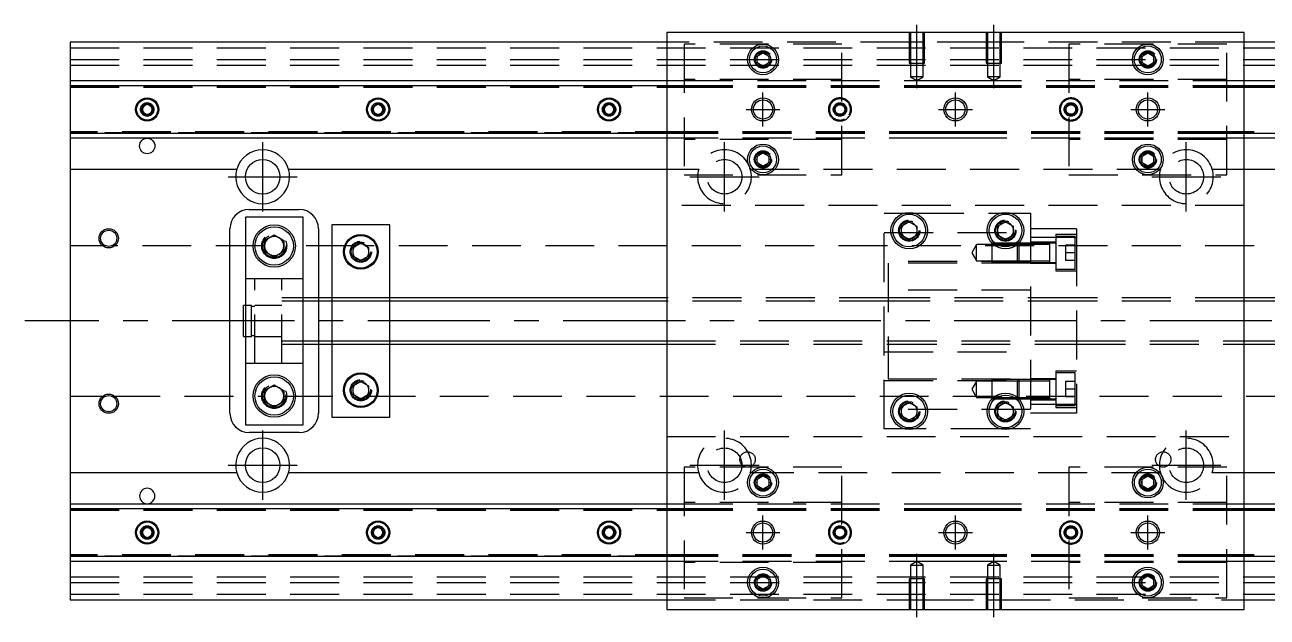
# Model space of a CAD drawing. Extents: x -12 to 629, y -257 to 77.
# Drawn here: x -11.8 to 311, y -77 to 77 of the extents above; entities that cross this region are included whole.
import ezdxf

# ---------------------------------------------------------------- set-up
doc = ezdxf.new("R2010")
doc.units = 0
doc.linetypes.add('CENTER', pattern=[50.8, 31.75, -6.35, 6.35, -6.35])
doc.linetypes.add('DASHED', pattern=[19.05, 12.7, -6.35])
doc.layers.get('0').update_dxf_attribs({"linetype": 'CONTINUOUS'})
doc.layers.add('CENTER', color=1, linetype='CENTER')

msp = doc.modelspace()

# ---------------------------------------------------------------- linework, layer by layer
at = {"color": 7, "linetype": 'CONTINUOUS'}
for p, q in [((305, 75), (155, 75)), ((155, 75), (155, -75)), ((305, -75), (305, 75)), ((0, 72.5), (0, 62.5)), ((155, 72.5), (0, 72.5)), ((460, 72.5), (305, 72.5)), ((178.5, 68.87), (180, 69.73)), ((178.5, 67.13), (178.5, 68.87)), ((180, 69.73), (181.5, 68.87)), ((181.5, 68.87), (181.5, 67.13)), ((278.5, 68.87), (280, 69.73)), ((278.5, 67.13), (278.5, 68.87)), ((280, 69.73), (281.5, 68.87)), ((281.5, 68.87), (281.5, 67.13)), ((180, 66.27), (178.5, 67.13)), ((181.5, 67.13), (180, 66.27)), ((280, 66.27), (278.5, 67.13)), ((281.5, 67.13), (280, 66.27)), ((0, 62.5), (155, 62.5)), ((0, 62.5), (0, 61.25)), ((305, 62.5), (460, 62.5)), ((0, 61.25), (155, 61.25)), ((0, 61.25), (0, 48.75)), ((305, 61.25), (460, 61.25)), ((18.75, 55.72), (20, 56.44)), ((18.75, 54.28), (18.75, 55.72)), ((20, 56.44), (21.25, 55.72)), ((21.25, 55.72), (21.25, 54.28)), ((78.75, 55.72), (80, 56.44)), ((78.75, 54.28), (78.75, 55.72)), ((80, 56.44), (81.25, 55.72)), ((81.25, 55.72), (81.25, 54.28)), ((138.75, 55.72), (140, 56.44)), ((138.75, 54.28), (138.75, 55.72)), ((140, 56.44), (141.25, 55.72)), ((141.25, 55.72), (141.25, 54.28)), ((20, 53.56), (18.75, 54.28)), ((21.25, 54.28), (20, 53.56)), ((80, 53.56), (78.75, 54.28)), ((81.25, 54.28), (80, 53.56)), ((140, 53.56), (138.75, 54.28)), ((141.25, 54.28), (140, 53.56)), ((155, 48.75), (0, 48.75)), ((0, 48.75), (0, 47.5)), ((460, 48.75), (305, 48.75)), ((155, 47.5), (0, 47.5)), ((0, 47.5), (0, 39.5)), ((460, 47.5), (305, 47.5)), ((178.5, 42.87), (180, 43.73)), ((178.5, 41.13), (178.5, 42.87)), ((180, 43.73), (181.5, 42.87)), ((181.5, 42.87), (181.5, 41.13)), ((278.5, 42.87), (280, 43.73)), ((278.5, 41.13), (278.5, 42.87)), ((280, 43.73), (281.5, 42.87)), ((281.5, 42.87), (281.5, 41.13)), ((0, 39.5), (43.29, 39.5)), ((0, 39.5), (0, -39.5)), ((56.71, 39.5), (155, 39.5)), ((180, 40.27), (178.5, 41.13)), ((181.5, 41.13), (180, 40.27)), ((280, 40.27), (278.5, 41.13)), ((281.5, 41.13), (280, 40.27)), ((305, 39.5), (403.29, 39.5)), ((45.5, 27), (45.5, -27)), ((60.5, 27), (45.5, 27)), ((46.5, 29), (59.5, 29)), ((60.5, -27), (60.5, 27)), ((41.5, -24), (41.5, 24)), ((64.5, 24), (64.5, 6)), ((68, 25), (68, 6)), ((83, 25), (68, 25)), ((83, 6), (83, 25)), ((216, 24.65), (218, 25.81)), ((216, 22.35), (216, 24.65)), ((218, 25.81), (220, 24.65)), ((220, 24.65), (220, 22.35)), ((241, 24.65), (243, 25.81)), ((241, 22.35), (241, 24.65)), ((243, 25.81), (245, 24.65)), ((245, 24.65), (245, 22.35)), ((50.5, 20.94), (53, 22.39)), ((50.5, 18.06), (50.5, 20.94)), ((53, 22.39), (55.5, 20.94)), ((55.5, 20.94), (55.5, 18.06)), ((73.5, 19.15), (75.5, 20.31)), ((75.5, 20.31), (77.5, 19.15)), ((218, 21.19), (216, 22.35)), ((220, 22.35), (218, 21.19)), ((243, 21.19), (241, 22.35)), ((245, 22.35), (243, 21.19)), ((53, 16.61), (50.5, 18.06)), ((55.5, 18.06), (53, 16.61)), ((73.5, 16.85), (73.5, 19.15)), ((75.5, 15.69), (73.5, 16.85)), ((77.5, 16.85), (75.5, 15.69)), ((77.5, 19.15), (77.5, 16.85)), ((254.5, 15.25), (254.5, 15.25)), ((45, 0), (45, 4)), ((45.5, 4), (45, 4)), ((155, 6), (60.5, 6)), ((410, 6), (305, 6)), ((45, -4), (45, 0)), ((45, -4), (45.5, -4)), ((60.5, -6), (155, -6)), ((64.5, -6), (64.5, -24)), ((68, -6), (68, -25)), ((83, -25), (83, -6)), ((305, -6), (410, -6)), ((73.5, -16.85), (75.5, -15.69)), ((75.5, -15.69), (77.5, -16.85)), ((254.5, -15.65), (254.5, -15.25)), ((50.5, -18.06), (53, -16.61)), ((50.5, -20.94), (50.5, -18.06)), ((53, -16.61), (55.5, -18.06)), ((55.5, -18.06), (55.5, -20.94)), ((73.5, -19.15), (73.5, -16.85)), ((75.5, -20.31), (73.5, -19.15)), ((77.5, -19.15), (75.5, -20.31)), ((77.5, -16.85), (77.5, -19.15)), ((53, -22.39), (50.5, -20.94)), ((55.5, -20.94), (53, -22.39)), ((216, -22.35), (218, -21.19)), ((216, -24.65), (216, -22.35)), ((218, -21.19), (220, -22.35)), ((220, -22.35), (220, -24.65)), ((241, -22.35), (243, -21.19)), ((241, -24.65), (241, -22.35)), ((243, -21.19), (245, -22.35)), ((245, -22.35), (245, -24.65)), ((254.5, -20.25), (254.5, -19.85)), ((68, -25), (83, -25)), ((218, -25.81), (216, -24.65)), ((220, -24.65), (218, -25.81)), ((243, -25.81), (241, -24.65)), ((245, -24.65), (243, -25.81)), ((45.5, -27), (60.5, -27)), ((59.5, -29), (46.5, -29)), ((0, -39.5), (0, -47.5)), ((43.29, -39.5), (0, -39.5)), ((155, -39.5), (56.71, -39.5)), ((178.5, -41.13), (180, -40.27)), ((178.5, -42.87), (178.5, -41.13)), ((180, -40.27), (181.5, -41.13)), ((181.5, -41.13), (181.5, -42.87)), ((278.5, -41.13), (280, -40.27)), ((278.5, -42.87), (278.5, -41.13)), ((280, -40.27), (281.5, -41.13)), ((281.5, -41.13), (281.5, -42.87)), ((403.29, -39.5), (305, -39.5)), ((180, -43.73), (178.5, -42.87)), ((181.5, -42.87), (180, -43.73)), ((280, -43.73), (278.5, -42.87)), ((281.5, -42.87), (280, -43.73)), ((0, -47.5), (155, -47.5)), ((0, -47.5), (0, -48.75)), ((305, -47.5), (460, -47.5)), ((0, -48.75), (155, -48.75)), ((0, -48.75), (0, -61.25)), ((305, -48.75), (460, -48.75)), ((18.75, -54.28), (20, -53.56)), ((18.75, -55.72), (18.75, -54.28)), ((20, -53.56), (21.25, -54.28)), ((21.25, -54.28), (21.25, -55.72)), ((78.75, -54.28), (80, -53.56)), ((78.75, -55.72), (78.75, -54.28)), ((80, -53.56), (81.25, -54.28)), ((81.25, -54.28), (81.25, -55.72)), ((138.75, -54.28), (140, -53.56)), ((138.75, -55.72), (138.75, -54.28)), ((140, -53.56), (141.25, -54.28)), ((141.25, -54.28), (141.25, -55.72)), ((20, -56.44), (18.75, -55.72)), ((21.25, -55.72), (20, -56.44)), ((80, -56.44), (78.75, -55.72)), ((81.25, -55.72), (80, -56.44)), ((140, -56.44), (138.75, -55.72)), ((141.25, -55.72), (140, -56.44)), ((155, -61.25), (0, -61.25)), ((0, -61.25), (0, -62.5)), ((460, -61.25), (305, -61.25)), ((155, -62.5), (0, -62.5)), ((0, -62.5), (0, -72.5)), ((460, -62.5), (305, -62.5)), ((178.5, -67.13), (180, -66.27)), ((178.5, -68.87), (178.5, -67.13)), ((180, -66.27), (181.5, -67.13)), ((181.5, -67.13), (181.5, -68.87)), ((278.5, -67.13), (280, -66.27)), ((278.5, -68.87), (278.5, -67.13)), ((280, -66.27), (281.5, -67.13)), ((281.5, -67.13), (281.5, -68.87)), ((180, -69.73), (178.5, -68.87)), ((181.5, -68.87), (180, -69.73)), ((280, -69.73), (278.5, -68.87)), ((281.5, -68.87), (280, -69.73)), ((0, -72.5), (155, -72.5)), ((305, -72.5), (460, -72.5)), ((155, -75), (305, -75))]:
    msp.add_line(p, q, dxfattribs=at)
at = {"color": 3, "linetype": 'DASHED'}
for p, q in [((218, 75), (218, 67)), ((218.35, 75), (218.35, 67)), ((221.65, 67), (221.65, 75)), ((222, 67), (222, 75)), ((238, 75), (238, 67)), ((238.35, 75), (238.35, 67)), ((241.65, 67), (241.65, 75)), ((242, 67), (242, 75)), ((218, 72.5), (155, 72.5)), ((200.5, 72), (159.5, 72)), ((159.5, 72), (159.5, 38)), ((200.5, 38), (200.5, 72)), ((222, 72.5), (218, 72.5)), ((238, 72.5), (222, 72.5)), ((242, 72.5), (238, 72.5)), ((305, 72.5), (242, 72.5)), ((300.5, 72), (259.5, 72)), ((259.5, 72), (259.5, 38)), ((300.5, 38), (300.5, 72)), ((0, 71), (460, 71)), ((0, 68), (460, 68)), ((178, 68), (178.02, 68.3)), ((281.97, 68.33), (282, 68)), ((0, 66.5), (460, 66.5)), ((218, 67), (222, 67)), ((218.35, 67), (218.35, 63.5)), ((221.65, 63.5), (221.65, 67)), ((238, 67), (242, 67)), ((238.35, 67), (238.35, 63.5)), ((241.65, 63.5), (241.65, 67)), ((155, 62.5), (159.5, 62.5)), ((200.5, 62.8), (159.5, 62.8)), ((159.5, 62.5), (225.5, 62.5)), ((221.65, 63.5), (218.35, 63.5)), ((218.35, 63.5), (220, 62.55)), ((220, 62.55), (221.65, 63.5)), ((225.5, 62.5), (234.5, 62.5)), ((234.5, 62.5), (300.5, 62.5)), ((241.65, 63.5), (238.35, 63.5)), ((238.35, 63.5), (240, 62.55)), ((240, 62.55), (241.65, 63.5)), ((300.5, 62.8), (259.5, 62.8)), ((300.5, 62.5), (305, 62.5)), ((0, 61.11), (155, 61.11)), ((0, 61.1), (159.5, 61.1)), ((0, 60.8), (159.5, 60.8)), ((155, 61.25), (159.5, 61.25)), ((155, 61.11), (159.5, 61.11)), ((159.5, 61.25), (225.5, 61.25)), ((159.5, 61.11), (225.5, 61.11)), ((159.5, 61.1), (225.5, 61.1)), ((159.5, 60.8), (225.5, 60.8)), ((225.5, 61.25), (234.5, 61.25)), ((225.5, 61.11), (234.5, 61.11)), ((225.5, 61.1), (234.5, 61.1)), ((225.5, 60.8), (234.5, 60.8)), ((234.5, 61.25), (300.5, 61.25)), ((234.5, 61.11), (300.5, 61.11)), ((234.5, 61.1), (300.5, 61.1)), ((234.5, 60.8), (300.5, 60.8)), ((300.5, 61.25), (305, 61.25)), ((300.5, 61.11), (305, 61.11)), ((300.5, 61.1), (460, 61.1)), ((300.5, 60.8), (460, 60.8)), ((305, 61.11), (460, 61.11)), ((18.5, 55), (18.52, 55.25)), ((81.48, 55.26), (81.5, 55)), ((138.5, 55), (138.52, 55.25)), ((198.75, 55.72), (200, 56.44)), ((198.75, 54.28), (198.75, 55.72)), ((200, 56.44), (201.25, 55.72)), ((201.25, 55.72), (201.25, 54.28)), ((201.48, 55.26), (201.5, 55)), ((258.5, 55), (258.52, 55.25)), ((258.75, 55.72), (260, 56.44)), ((258.75, 54.28), (258.75, 55.72)), ((260, 56.44), (261.25, 55.72)), ((261.25, 55.72), (261.25, 54.28)), ((200, 53.56), (198.75, 54.28)), ((201.25, 54.28), (200, 53.56)), ((260, 53.56), (258.75, 54.28)), ((261.25, 54.28), (260, 53.56)), ((159.5, 49.2), (0, 49.2)), ((159.5, 48.9), (0, 48.9)), ((155, 48.89), (0, 48.89)), ((159.5, 48.89), (155, 48.89)), ((159.5, 48.75), (155, 48.75)), ((225.5, 49.2), (159.5, 49.2)), ((225.5, 48.9), (159.5, 48.9)), ((225.5, 48.89), (159.5, 48.89)), ((225.5, 48.75), (159.5, 48.75)), ((234.5, 49.2), (225.5, 49.2)), ((234.5, 48.9), (225.5, 48.9)), ((234.5, 48.89), (225.5, 48.89)), ((234.5, 48.75), (225.5, 48.75)), ((300.5, 49.2), (234.5, 49.2)), ((300.5, 48.9), (234.5, 48.9)), ((300.5, 48.89), (234.5, 48.89)), ((300.5, 48.75), (234.5, 48.75)), ((460, 49.2), (300.5, 49.2)), ((460, 48.9), (300.5, 48.9)), ((305, 48.89), (300.5, 48.89)), ((305, 48.75), (300.5, 48.75)), ((460, 48.89), (305, 48.89)), ((159.5, 47.5), (155, 47.5)), ((225.5, 47.5), (159.5, 47.5)), ((200.5, 47.2), (159.5, 47.2)), ((234.5, 47.5), (225.5, 47.5)), ((300.5, 47.5), (234.5, 47.5)), ((300.5, 47.2), (259.5, 47.2)), ((305, 47.5), (300.5, 47.5)), ((181.97, 42.33), (182, 42)), ((278, 42), (278.03, 42.35)), ((155, 39.5), (163.29, 39.5)), ((176.71, 39.5), (283.29, 39.5)), ((296.71, 39.5), (305, 39.5)), ((159.5, 38), (200.5, 38)), ((259.5, 38), (300.5, 38)), ((305, 30), (155, 30)), ((211.5, -28), (211.5, 28)), ((211.5, 28), (216.48, 28)), ((216.48, 28), (219.52, 28)), ((219.52, 28), (241.48, 28)), ((241.48, 28), (244.52, 28)), ((244.52, 28), (249.5, 28)), ((249.5, 28), (249.5, -28)), ((211.5, 23), (249.5, 23)), ((215.5, 23.5), (215.52, 23.8)), ((245.48, 23.79), (245.5, 23.5)), ((261.5, 24), (249.5, 24)), ((261.5, 24), (261.5, 21.75)), ((9.36, 19.5), (0, 19.5)), ((50.5, 19.5), (10.64, 19.5)), ((50, 19.5), (50.02, 19.85)), ((74.03, 19.5), (55.5, 19.5)), ((460, 19.5), (76.97, 19.5)), ((235.5, 19.85), (234.29, 17.75)), ((235.5, 15.65), (235.5, 19.85)), ((239.5, 19.85), (235.5, 19.85)), ((239.5, 20.25), (239.5, 15.25)), ((239.53, 20.25), (239.5, 20.25)), ((246.1, 19.85), (239.5, 19.85)), ((240.26, 20.25), (239.53, 20.25)), ((245.74, 20.25), (240.26, 20.25)), ((246.47, 20.25), (245.74, 20.25)), ((246.5, 20.25), (246.1, 19.85)), ((246.1, 15.65), (246.1, 19.85)), ((249.5, 19.85), (246.1, 19.85)), ((246.5, 20.25), (246.47, 20.25)), ((246.5, 20.25), (246.5, 15.25)), ((249.5, 20.25), (246.5, 20.25)), ((249.5, 20.25), (246.5, 20.25)), ((261.5, 21.75), (249.5, 21.75)), ((256.1, 20.5), (249.5, 20.5)), ((254.5, 20.25), (249.5, 20.25)), ((254.5, 19.85), (249.5, 19.85)), ((254.5, 20.25), (254.49, 20.25)), ((254.5, 20), (254.5, 20.25)), ((256.1, 20.25), (254.5, 20.25)), ((254.5, 20.25), (254.5, 20.25)), ((254.5, 15.51), (254.5, 20)), ((256.1, 22.5), (256.1, 13)), ((261.5, 22.5), (256.1, 22.5)), ((261.1, 22), (256.1, 22)), ((258.6, 19.75), (258.6, 17.75)), ((261.1, 19.75), (258.6, 19.75)), ((261.1, 13.5), (261.1, 22)), ((261.5, 21.75), (261.5, -21.75)), ((73, 18), (73.01, 18.25)), ((234.29, 17.75), (235.5, 15.65)), ((261.1, 17.75), (258.6, 17.75)), ((258.6, 17.75), (258.6, 15.75)), ((249.5, 15.5), (211.5, 15.5)), ((212.5, 15), (212.5, -15)), ((249.5, 15), (212.5, 15)), ((235.5, 15.65), (239.5, 15.65)), ((239.5, 15.65), (246.1, 15.65)), ((239.5, 15.25), (246.5, 15.25)), ((246.1, 15.65), (249.5, 15.65)), ((246.1, 15.65), (246.5, 15.25)), ((246.5, 15.25), (249.5, 15.25)), ((246.5, 15.25), (249.5, 15.25)), ((249.5, 15.65), (254.5, 15.65)), ((249.5, 15.25), (254.5, 15.25)), ((249.5, 15), (256.1, 15)), ((254.49, 15.25), (254.5, 15.25)), ((254.5, 15.25), (254.5, 15.51)), ((254.5, 15.25), (256.1, 15.25)), ((254.5, 15.25), (254.5, 15.25)), ((256.1, 13.5), (261.1, 13.5)), ((256.1, 13), (261.5, 13)), ((261.1, 15.75), (258.6, 15.75)), ((48, 11), (45.5, 11)), ((48, -11), (48, 11)), ((55, 11), (48, 11)), ((55, -11), (55, 11)), ((60.5, 11), (55, 11)), ((249.5, 8), (211.5, 8)), ((47.1, 4), (45.5, 4)), ((47.1, 0), (47.1, 4)), ((48, 3.8), (47.1, 3.8)), ((55, 4), (48, 4)), ((60.5, 6), (55, 6)), ((60.5, 5.12), (55, 5.12)), ((64.5, 6), (64.5, 5.12)), ((64.5, 5.12), (64.5, -5.12)), ((68, 6), (68, 5.12)), ((68, 5.12), (68, -5.12)), ((83, 5.12), (83, 6)), ((83, -5.12), (83, 5.12)), ((212.5, 6), (155, 6)), ((212.5, 5.12), (155, 5.12)), ((261.5, 6), (212.5, 6)), ((261.5, 5.12), (212.5, 5.12)), ((305, 6), (261.5, 6)), ((305, 5.12), (261.5, 5.12)), ((47.1, -4), (47.1, 0)), ((45.5, -4), (47.1, -4)), ((47.1, -3.8), (48, -3.8)), ((48, -4), (55, -4)), ((55, -5.12), (60.5, -5.12)), ((55, -6), (60.5, -6)), ((64.5, -5.12), (64.5, -6)), ((68, -5.12), (68, -6)), ((83, -6), (83, -5.12)), ((155, -5.12), (212.5, -5.12)), ((155, -6), (212.5, -6)), ((212.5, -5.12), (261.5, -5.12)), ((212.5, -6), (261.5, -6)), ((261.5, -5.12), (305, -5.12)), ((261.5, -6), (305, -6)), ((211.5, -8), (249.5, -8)), ((45.5, -11), (48, -11)), ((48, -11), (55, -11)), ((55, -11), (60.5, -11)), ((211.5, -15.5), (249.5, -15.5)), ((212.5, -15), (249.5, -15)), ((235.5, -15.65), (234.29, -17.75)), ((235.5, -19.85), (235.5, -15.65)), ((239.5, -15.65), (235.5, -15.65)), ((239.5, -15.25), (239.5, -20.25)), ((246.5, -15.25), (239.5, -15.25)), ((246.1, -15.65), (239.5, -15.65)), ((246.5, -15.25), (246.1, -15.65)), ((246.1, -19.85), (246.1, -15.65)), ((249.5, -15.65), (246.1, -15.65)), ((246.5, -15.25), (246.5, -20.25)), ((249.5, -15.25), (246.5, -15.25)), ((249.5, -15.25), (246.5, -15.25)), ((256.1, -15), (249.5, -15)), ((254.5, -15.25), (249.5, -15.25)), ((254.5, -15.65), (249.5, -15.65)), ((254.5, -15.25), (254.49, -15.25)), ((254.5, -15.51), (254.5, -15.25)), ((254.5, -15.25), (254.5, -15.25)), ((256.1, -15.25), (254.5, -15.25)), ((254.5, -20), (254.5, -15.51)), ((256.1, -13), (256.1, -22.5)), ((261.5, -13), (256.1, -13)), ((261.1, -13.5), (256.1, -13.5)), ((258.6, -15.75), (258.6, -17.75)), ((261.1, -15.75), (258.6, -15.75)), ((261.1, -22), (261.1, -13.5)), ((55.98, -19.14), (56, -19.5)), ((77.98, -17.71), (78, -18)), ((234.29, -17.75), (235.5, -19.85)), ((258.6, -17.75), (258.6, -19.75)), ((261.1, -17.75), (258.6, -17.75)), ((0, -19.5), (9.36, -19.5)), ((10.64, -19.5), (50.5, -19.5)), ((55.5, -19.5), (74.03, -19.5)), ((76.97, -19.5), (460, -19.5)), ((235.5, -19.85), (239.5, -19.85)), ((239.5, -19.85), (246.1, -19.85)), ((239.5, -20.25), (239.53, -20.25)), ((239.53, -20.25), (240.26, -20.25)), ((240.26, -20.25), (245.74, -20.25)), ((245.74, -20.25), (246.47, -20.25)), ((246.1, -19.85), (249.5, -19.85)), ((246.1, -19.85), (246.5, -20.25)), ((246.47, -20.25), (246.5, -20.25)), ((246.5, -20.25), (249.5, -20.25)), ((246.5, -20.25), (249.5, -20.25)), ((249.5, -19.85), (254.5, -19.85)), ((249.5, -20.25), (254.5, -20.25)), ((249.5, -20.5), (256.1, -20.5)), ((261.5, -21.75), (249.5, -21.75)), ((254.49, -20.25), (254.5, -20.25)), ((254.5, -20.25), (254.5, -20)), ((254.5, -20.25), (254.5, -20.25)), ((254.5, -20.25), (256.1, -20.25)), ((256.1, -22), (261.1, -22)), ((256.1, -22.5), (261.5, -22.5)), ((261.1, -19.75), (258.6, -19.75)), ((261.5, -21.75), (261.5, -24)), ((249.5, -23), (211.5, -23)), ((215.5, -23.5), (215.52, -23.2)), ((245.48, -23.21), (245.5, -23.5)), ((261.5, -24), (249.5, -24)), ((216.48, -28), (211.5, -28)), ((219.52, -28), (216.48, -28)), ((241.48, -28), (219.52, -28)), ((244.52, -28), (241.48, -28)), ((249.5, -28), (244.52, -28)), ((155, -30), (305, -30)), ((159.5, -38), (159.5, -72)), ((200.5, -38), (159.5, -38)), ((200.5, -72), (200.5, -38)), ((300.5, -38), (259.5, -38)), ((259.5, -38), (259.5, -72)), ((300.5, -72), (300.5, -38)), ((163.29, -39.5), (155, -39.5)), ((283.29, -39.5), (176.71, -39.5)), ((181.97, -41.67), (182, -42)), ((281.97, -41.67), (282, -42)), ((305, -39.5), (296.71, -39.5)), ((155, -47.5), (159.5, -47.5)), ((200.5, -47.2), (159.5, -47.2)), ((159.5, -47.5), (225.5, -47.5)), ((225.5, -47.5), (234.5, -47.5)), ((234.5, -47.5), (300.5, -47.5)), ((300.5, -47.2), (259.5, -47.2)), ((300.5, -47.5), (305, -47.5)), ((0, -48.89), (155, -48.89)), ((0, -48.9), (159.5, -48.9)), ((0, -49.2), (159.5, -49.2)), ((155, -48.75), (159.5, -48.75)), ((155, -48.89), (159.5, -48.89)), ((159.5, -48.75), (225.5, -48.75)), ((159.5, -48.89), (225.5, -48.89)), ((159.5, -48.9), (225.5, -48.9)), ((159.5, -49.2), (225.5, -49.2)), ((225.5, -48.75), (234.5, -48.75)), ((225.5, -48.89), (234.5, -48.89)), ((225.5, -48.9), (234.5, -48.9)), ((225.5, -49.2), (234.5, -49.2)), ((234.5, -48.75), (300.5, -48.75)), ((234.5, -48.89), (300.5, -48.89)), ((234.5, -48.9), (300.5, -48.9)), ((234.5, -49.2), (300.5, -49.2)), ((300.5, -48.75), (305, -48.75)), ((300.5, -48.89), (305, -48.89)), ((300.5, -48.9), (460, -48.9)), ((300.5, -49.2), (460, -49.2)), ((305, -48.89), (460, -48.89)), ((21.48, -54.74), (21.5, -55)), ((81.48, -54.74), (81.5, -55)), ((138.5, -55), (138.52, -54.75)), ((198.5, -55), (198.52, -54.75)), ((198.75, -54.28), (200, -53.56)), ((198.75, -55.72), (198.75, -54.28)), ((200, -53.56), (201.25, -54.28)), ((201.25, -54.28), (201.25, -55.72)), ((258.5, -55), (258.52, -54.75)), ((258.75, -54.28), (260, -53.56)), ((258.75, -55.72), (258.75, -54.28)), ((260, -53.56), (261.25, -54.28)), ((261.25, -54.28), (261.25, -55.72)), ((200, -56.44), (198.75, -55.72)), ((201.25, -55.72), (200, -56.44)), ((260, -56.44), (258.75, -55.72)), ((261.25, -55.72), (260, -56.44)), ((159.5, -60.8), (0, -60.8)), ((159.5, -61.1), (0, -61.1)), ((155, -61.11), (0, -61.11)), ((159.5, -61.11), (155, -61.11)), ((159.5, -61.25), (155, -61.25)), ((225.5, -60.8), (159.5, -60.8)), ((225.5, -61.1), (159.5, -61.1)), ((225.5, -61.11), (159.5, -61.11)), ((225.5, -61.25), (159.5, -61.25)), ((234.5, -60.8), (225.5, -60.8)), ((234.5, -61.1), (225.5, -61.1)), ((234.5, -61.11), (225.5, -61.11)), ((234.5, -61.25), (225.5, -61.25)), ((300.5, -60.8), (234.5, -60.8)), ((300.5, -61.1), (234.5, -61.1)), ((300.5, -61.11), (234.5, -61.11)), ((300.5, -61.25), (234.5, -61.25)), ((460, -60.8), (300.5, -60.8)), ((460, -61.1), (300.5, -61.1)), ((305, -61.11), (300.5, -61.11)), ((305, -61.25), (300.5, -61.25)), ((460, -61.11), (305, -61.11)), ((159.5, -62.5), (155, -62.5)), ((225.5, -62.5), (159.5, -62.5)), ((200.5, -62.8), (159.5, -62.8)), ((220, -62.55), (218.35, -63.5)), ((218.35, -63.5), (220, -63.5)), ((218.35, -63.5), (218.35, -67)), ((221.65, -63.5), (220, -62.55)), ((220, -63.5), (221.65, -63.5)), ((221.65, -67), (221.65, -63.5)), ((234.5, -62.5), (225.5, -62.5)), ((300.5, -62.5), (234.5, -62.5)), ((240, -62.55), (238.35, -63.5)), ((238.35, -63.5), (240, -63.5)), ((238.35, -63.5), (238.35, -67)), ((241.65, -63.5), (240, -62.55)), ((240, -63.5), (241.65, -63.5)), ((241.65, -67), (241.65, -63.5)), ((300.5, -62.8), (259.5, -62.8)), ((305, -62.5), (300.5, -62.5)), ((0, -66.5), (460, -66.5)), ((181.97, -67.67), (182, -68)), ((222, -67), (218, -67)), ((218, -67), (218, -75)), ((218.35, -67), (218.35, -75)), ((221.65, -75), (221.65, -67)), ((222, -75), (222, -67)), ((242, -67), (238, -67)), ((238, -67), (238, -75)), ((238.35, -67), (238.35, -75)), ((241.65, -75), (241.65, -67)), ((242, -75), (242, -67)), ((278, -68), (278.02, -67.7)), ((0, -68), (460, -68)), ((0, -71), (460, -71)), ((155, -72.5), (218, -72.5)), ((159.5, -72), (200.5, -72)), ((218, -72.5), (222, -72.5)), ((222, -72.5), (238, -72.5)), ((238, -72.5), (242, -72.5)), ((242, -72.5), (305, -72.5)), ((259.5, -72), (300.5, -72))]:
    msp.add_line(p, q, dxfattribs=at)
at = {"color": 3, "linetype": 'CONTINUOUS'}
for p, q in [((155, 5.12), (60.5, 5.12)), ((410, 5.12), (305, 5.12)), ((60.5, -5.12), (155, -5.12)), ((305, -5.12), (410, -5.12))]:
    msp.add_line(p, q, dxfattribs=at)
at = {"color": 7, "linetype": 'CONTINUOUS'}
for centre, radius in [((180, 68), 4), ((180, 68), 3.5), ((280, 68), 4), ((280, 68), 3.5), ((20, 55), 3), ((20, 55), 2.75), ((80, 55), 3), ((80, 55), 2.75), ((140, 55), 3), ((140, 55), 2.75), ((180, 55), 2.5), ((230, 55), 3), ((230, 55), 2.5), ((280, 55), 2.5), ((20, 45.5), 2), ((180, 42), 4), ((180, 42), 3.5), ((280, 42), 4), ((280, 42), 3.5), ((50, 37.5), 4.5), ((218, 23.5), 4.75), ((218, 23.5), 4.25), ((243, 23.5), 4.75), ((243, 23.5), 4.25), ((10, 21.5), 2.1), ((53, 19.5), 5.5), ((53, 19.5), 5), ((75.5, 18), 4.5), ((75.5, 18), 4.25), ((53, -19.5), 5.5), ((53, -19.5), 5), ((75.5, -18), 4.5), ((75.5, -18), 4.25), ((218, -23.5), 4.75), ((218, -23.5), 4.25), ((243, -23.5), 4.75), ((243, -23.5), 4.25), ((10, -21.5), 2.1), ((50, -37.5), 4.5), ((180, -42), 4), ((180, -42), 3.5), ((280, -42), 4), ((280, -42), 3.5), ((20, -55), 3), ((20, -55), 2.75), ((80, -55), 3), ((80, -55), 2.75), ((140, -55), 3), ((140, -55), 2.75), ((180, -55), 2.5), ((230, -55), 3), ((230, -55), 2.5), ((280, -55), 2.5), ((180, -68), 4), ((180, -68), 3.5), ((280, -68), 4), ((280, -68), 3.5)]:
    msp.add_circle(centre, radius, dxfattribs=at)
at = {"color": 3, "linetype": 'DASHED'}
for centre, radius in [((180, 68), 2.25), ((180, 68), 2), ((280, 68), 2.25), ((280, 68), 2), ((20, 55), 1.75), ((20, 55), 1.5), ((80, 55), 1.75), ((80, 55), 1.5), ((140, 55), 1.75), ((140, 55), 1.5), ((200, 55), 1.75), ((200, 55), 1.5), ((200, 55), 1.25), ((260, 55), 1.75), ((260, 55), 1.5), ((260, 55), 1.25), ((170, 37.5), 4.5), ((180, 42), 2.25), ((180, 42), 2), ((280, 42), 2.25), ((280, 42), 2), ((290, 37.5), 4.5), ((218, 23.5), 2.75), ((218, 23.5), 2.5), ((243, 23.5), 2.75), ((243, 23.5), 2.5), ((53, 19.5), 3.25), ((53, 19.5), 3), ((75.5, 18), 2.75), ((75.5, 18), 2.5), ((75.5, -18), 2.75), ((75.5, -18), 2.5), ((53, -19.5), 3.25), ((53, -19.5), 3), ((218, -23.5), 2.75), ((218, -23.5), 2.5), ((243, -23.5), 2.75), ((243, -23.5), 2.5), ((170, -37.5), 4.5), ((176, -36), 2), ((284, -36), 2), ((290, -37.5), 4.5), ((180, -42), 2.25), ((180, -42), 2), ((280, -42), 2.25), ((280, -42), 2), ((20, -55), 1.75), ((20, -55), 1.5), ((80, -55), 1.75), ((80, -55), 1.5), ((140, -55), 1.75), ((140, -55), 1.5), ((200, -55), 1.75), ((200, -55), 1.5), ((200, -55), 1.25), ((260, -55), 1.75), ((260, -55), 1.5), ((260, -55), 1.25), ((180, -68), 2.25), ((180, -68), 2), ((280, -68), 2.25), ((280, -68), 2)]:
    msp.add_circle(centre, radius, dxfattribs=at)
at = {"color": 3, "linetype": 'CONTINUOUS'}
for centre, radius in [((180, 55), 3), ((280, 55), 3), ((10, 21.5), 2.5), ((10, -21.5), 2.5), ((180, -55), 3), ((280, -55), 3)]:
    msp.add_circle(centre, radius, dxfattribs=at)
at = {"color": 7, "linetype": 'CONTINUOUS'}
for centre, radius, start, end in [((180, 68), 1.65, 155.38, 180), ((180, 68), 1.65, 180, 204.62), ((180, 68), 1.65, 144.62, 155.38), ((180, 68), 1.65, 95.38, 144.62), ((180, 68), 1.65, 84.62, 95.38), ((180, 68), 1.65, 35.38, 84.62), ((180, 68), 1.65, 24.62, 35.38), ((180, 68), 1.65, 335.38, 24.62), ((280, 68), 1.65, 155.38, 180), ((280, 68), 1.65, 180, 204.62), ((280, 68), 1.65, 144.62, 155.38), ((280, 68), 1.65, 95.38, 144.62), ((280, 68), 1.65, 84.62, 95.38), ((280, 68), 1.65, 35.38, 84.62), ((280, 68), 1.65, 24.62, 35.38), ((280, 68), 1.65, 335.38, 24.62), ((180, 68), 1.65, 204.62, 215.38), ((180, 68), 1.65, 215.38, 264.62), ((180, 68), 1.65, 264.62, 275.38), ((180, 68), 1.65, 275.38, 324.62), ((180, 68), 1.65, 324.62, 335.38), ((280, 68), 1.65, 204.62, 215.38), ((280, 68), 1.65, 215.38, 264.62), ((280, 68), 1.65, 264.62, 275.38), ((280, 68), 1.65, 275.38, 324.62), ((280, 68), 1.65, 324.62, 335.38), ((20, 55), 1.25, 120, 180), ((20, 55), 1.25, 180, 240), ((20, 55), 1.25, 60, 120), ((20, 55), 1.25, 0, 60), ((20, 55), 1.25, 300, 0), ((80, 55), 1.25, 120, 180), ((80, 55), 1.25, 180, 240), ((80, 55), 1.25, 60, 120), ((80, 55), 1.25, 0, 60), ((80, 55), 1.25, 300, 0), ((140, 55), 1.25, 120, 180), ((140, 55), 1.25, 180, 240), ((140, 55), 1.25, 60, 120), ((140, 55), 1.25, 0, 60), ((140, 55), 1.25, 300, 0), ((20, 55), 1.25, 240, 300), ((80, 55), 1.25, 240, 300), ((140, 55), 1.25, 240, 300), ((50, 37.5), 7, 16.6016, 163.3984), ((180, 42), 1.65, 155.38, 180), ((180, 42), 1.65, 180, 204.62), ((180, 42), 1.65, 144.62, 155.38), ((180, 42), 1.65, 95.38, 144.62), ((180, 42), 1.65, 84.62, 95.38), ((180, 42), 1.65, 35.38, 84.62), ((180, 42), 1.65, 24.62, 35.38), ((180, 42), 1.65, 335.38, 24.62), ((280, 42), 1.65, 155.38, 180), ((280, 42), 1.65, 180, 204.62), ((280, 42), 1.65, 144.62, 155.38), ((280, 42), 1.65, 95.38, 144.62), ((280, 42), 1.65, 84.62, 95.38), ((280, 42), 1.65, 35.38, 84.62), ((280, 42), 1.65, 24.62, 35.38), ((280, 42), 1.65, 335.38, 24.62), ((50, 37.5), 7, 163.3984, 16.6016), ((180, 42), 1.65, 204.62, 215.38), ((180, 42), 1.65, 215.38, 264.62), ((180, 42), 1.65, 264.62, 275.38), ((180, 42), 1.65, 275.38, 324.62), ((180, 42), 1.65, 324.62, 335.38), ((280, 42), 1.65, 204.62, 215.38), ((280, 42), 1.65, 215.38, 264.62), ((280, 42), 1.65, 264.62, 275.38), ((280, 42), 1.65, 275.38, 324.62), ((280, 42), 1.65, 324.62, 335.38), ((46.5, 24), 5, 90, 180), ((59.5, 24), 5, 0, 90), ((218, 23.5), 2.1, 162.2472, 180), ((218, 23.5), 2.1, 180, 197.7528), ((218, 23.5), 2.1, 137.7528, 162.2472), ((218, 23.5), 2.1, 197.7528, 222.2472), ((218, 23.5), 2.1, 102.2472, 137.7528), ((218, 23.5), 2.1, 77.7528, 102.2472), ((218, 23.5), 2.1, 42.2472, 77.7528), ((218, 23.5), 2.1, 17.7528, 42.2472), ((218, 23.5), 2.1, 317.7528, 342.2472), ((218, 23.5), 2.1, 342.2472, 17.7528), ((243, 23.5), 2.1, 162.2472, 180), ((243, 23.5), 2.1, 180, 197.7528), ((243, 23.5), 2.1, 137.7528, 162.2472), ((243, 23.5), 2.1, 197.7528, 222.2472), ((243, 23.5), 2.1, 102.2472, 137.7528), ((243, 23.5), 2.1, 77.7528, 102.2472), ((243, 23.5), 2.1, 42.2472, 77.7528), ((243, 23.5), 2.1, 17.7528, 42.2472), ((243, 23.5), 2.1, 317.7528, 342.2472), ((243, 23.5), 2.1, 342.2472, 17.7528), ((53, 19.5), 2.5, 120, 180), ((53, 19.5), 2.5, 180, 240), ((53, 19.5), 2.5, 60, 120), ((53, 19.5), 2.5, 0, 60), ((53, 19.5), 2.5, 300, 0), ((75.5, 18), 2.1, 137.7528, 162.2472), ((75.5, 18), 2.1, 102.2472, 137.7528), ((75.5, 18), 2.1, 77.7528, 102.2472), ((75.5, 18), 2.1, 42.2472, 77.7528), ((75.5, 18), 2.1, 17.7528, 42.2472), ((218, 23.5), 2.1, 222.2472, 257.7528), ((218, 23.5), 2.1, 257.7528, 282.2472), ((218, 23.5), 2.1, 282.2472, 317.7528), ((243, 23.5), 2.1, 222.2472, 257.7528), ((243, 23.5), 2.1, 257.7528, 282.2472), ((243, 23.5), 2.1, 282.2472, 317.7528), ((53, 19.5), 2.5, 240, 300), ((75.5, 18), 2.1, 162.2472, 180), ((75.5, 18), 2.1, 180, 197.7528), ((75.5, 18), 2.1, 197.7528, 222.2472), ((75.5, 18), 2.1, 222.2472, 257.7528), ((75.5, 18), 2.1, 282.2472, 317.7528), ((75.5, 18), 2.1, 317.7528, 342.2472), ((75.5, 18), 2.1, 342.2472, 17.7528), ((75.5, 18), 2.1, 257.7528, 282.2472), ((75.5, -18), 2.1, 102.2472, 137.7528), ((75.5, -18), 2.1, 77.7528, 102.2472), ((75.5, -18), 2.1, 42.2472, 77.7528), ((53, -19.5), 2.5, 120, 180), ((53, -19.5), 2.5, 60, 120), ((53, -19.5), 2.5, 0, 60), ((75.5, -18), 2.1, 162.2472, 180), ((75.5, -18), 2.1, 180, 197.7528), ((75.5, -18), 2.1, 137.7528, 162.2472), ((75.5, -18), 2.1, 197.7528, 222.2472), ((75.5, -18), 2.1, 17.7528, 42.2472), ((75.5, -18), 2.1, 317.7528, 342.2472), ((75.5, -18), 2.1, 342.2472, 17.7528), ((53, -19.5), 2.5, 180, 240), ((53, -19.5), 2.5, 240, 300), ((53, -19.5), 2.5, 300, 0), ((75.5, -18), 2.1, 222.2472, 257.7528), ((75.5, -18), 2.1, 257.7528, 282.2472), ((75.5, -18), 2.1, 282.2472, 317.7528), ((218, -23.5), 2.1, 137.7528, 162.2472), ((218, -23.5), 2.1, 102.2472, 137.7528), ((218, -23.5), 2.1, 77.7528, 102.2472), ((218, -23.5), 2.1, 42.2472, 77.7528), ((218, -23.5), 2.1, 17.7528, 42.2472), ((243, -23.5), 2.1, 137.7528, 162.2472), ((243, -23.5), 2.1, 102.2472, 137.7528), ((243, -23.5), 2.1, 77.7528, 102.2472), ((243, -23.5), 2.1, 42.2472, 77.7528), ((243, -23.5), 2.1, 17.7528, 42.2472), ((46.5, -24), 5, 180, 270), ((59.5, -24), 5, 270, 0), ((218, -23.5), 2.1, 162.2472, 180), ((218, -23.5), 2.1, 180, 197.7528), ((218, -23.5), 2.1, 197.7528, 222.2472), ((218, -23.5), 2.1, 222.2472, 257.7528), ((218, -23.5), 2.1, 257.7528, 282.2472), ((218, -23.5), 2.1, 282.2472, 317.7528), ((218, -23.5), 2.1, 317.7528, 342.2472), ((218, -23.5), 2.1, 342.2472, 17.7528), ((243, -23.5), 2.1, 162.2472, 180), ((243, -23.5), 2.1, 180, 197.7528), ((243, -23.5), 2.1, 197.7528, 222.2472), ((243, -23.5), 2.1, 222.2472, 257.7528), ((243, -23.5), 2.1, 257.7528, 282.2472), ((243, -23.5), 2.1, 282.2472, 317.7528), ((243, -23.5), 2.1, 317.7528, 342.2472), ((243, -23.5), 2.1, 342.2472, 17.7528), ((50, -37.5), 7, 343.3984, 196.6016), ((50, -37.5), 7, 196.6016, 343.3984), ((180, -42), 1.65, 155.38, 180), ((180, -42), 1.65, 144.62, 155.38), ((180, -42), 1.65, 95.38, 144.62), ((180, -42), 1.65, 84.62, 95.38), ((180, -42), 1.65, 35.38, 84.62), ((180, -42), 1.65, 24.62, 35.38), ((180, -42), 1.65, 335.38, 24.62), ((280, -42), 1.65, 155.38, 180), ((280, -42), 1.65, 144.62, 155.38), ((280, -42), 1.65, 95.38, 144.62), ((280, -42), 1.65, 84.62, 95.38), ((280, -42), 1.65, 35.38, 84.62), ((280, -42), 1.65, 24.62, 35.38), ((280, -42), 1.65, 335.38, 24.62), ((20, -45.5), 2, 90, 270), ((20, -45.5), 2, 270, 90), ((180, -42), 1.65, 180, 204.62), ((180, -42), 1.65, 204.62, 215.38), ((180, -42), 1.65, 215.38, 264.62), ((180, -42), 1.65, 264.62, 275.38), ((180, -42), 1.65, 275.38, 324.62), ((180, -42), 1.65, 324.62, 335.38), ((280, -42), 1.65, 180, 204.62), ((280, -42), 1.65, 204.62, 215.38), ((280, -42), 1.65, 215.38, 264.62), ((280, -42), 1.65, 264.62, 275.38), ((280, -42), 1.65, 275.38, 324.62), ((280, -42), 1.65, 324.62, 335.38), ((20, -55), 1.25, 120, 180), ((20, -55), 1.25, 60, 120), ((20, -55), 1.25, 0, 60), ((80, -55), 1.25, 120, 180), ((80, -55), 1.25, 60, 120), ((80, -55), 1.25, 0, 60), ((140, -55), 1.25, 120, 180), ((140, -55), 1.25, 60, 120), ((140, -55), 1.25, 0, 60), ((20, -55), 1.25, 180, 240), ((20, -55), 1.25, 240, 300), ((20, -55), 1.25, 300, 0), ((80, -55), 1.25, 180, 240), ((80, -55), 1.25, 240, 300), ((80, -55), 1.25, 300, 0), ((140, -55), 1.25, 180, 240), ((140, -55), 1.25, 240, 300), ((140, -55), 1.25, 300, 0), ((180, -68), 1.65, 155.38, 180), ((180, -68), 1.65, 144.62, 155.38), ((180, -68), 1.65, 95.38, 144.62), ((180, -68), 1.65, 84.62, 95.38), ((180, -68), 1.65, 35.38, 84.62), ((180, -68), 1.65, 24.62, 35.38), ((180, -68), 1.65, 335.38, 24.62), ((280, -68), 1.65, 155.38, 180), ((280, -68), 1.65, 144.62, 155.38), ((280, -68), 1.65, 95.38, 144.62), ((280, -68), 1.65, 84.62, 95.38), ((280, -68), 1.65, 35.38, 84.62), ((280, -68), 1.65, 24.62, 35.38), ((280, -68), 1.65, 335.38, 24.62), ((180, -68), 1.65, 180, 204.62), ((180, -68), 1.65, 204.62, 215.38), ((180, -68), 1.65, 215.38, 264.62), ((180, -68), 1.65, 264.62, 275.38), ((180, -68), 1.65, 275.38, 324.62), ((180, -68), 1.65, 324.62, 335.38), ((280, -68), 1.65, 180, 204.62), ((280, -68), 1.65, 204.62, 215.38), ((280, -68), 1.65, 215.38, 264.62), ((280, -68), 1.65, 264.62, 275.38), ((280, -68), 1.65, 275.38, 324.62), ((280, -68), 1.65, 324.62, 335.38)]:
    msp.add_arc(centre, radius, start, end, dxfattribs=at)
at = {"color": 3, "linetype": 'DASHED'}
for centre, radius, start, end in [((200, 55), 3, 90, 326.4427), ((200, 55), 2.75, 31.0388, 328.9612), ((200, 55), 3, 33.5573, 90), ((200, 55), 2.75, 16.8991, 31.0388), ((200, 55), 3, 22.3316, 33.5573), ((200, 55), 2.75, 0, 16.8991), ((200, 55), 2.75, 343.1009, 0), ((200, 55), 3, 337.6684, 22.3316), ((260, 55), 3, 157.6684, 202.3316), ((260, 55), 3, 146.4427, 157.6684), ((260, 55), 2.75, 163.1009, 196.8991), ((260, 55), 2.75, 148.9612, 163.1009), ((260, 55), 3, 213.5573, 90), ((260, 55), 3, 90, 146.4427), ((260, 55), 2.75, 0, 148.9612), ((260, 55), 2.75, 211.0388, 0), ((200, 55), 2.75, 328.9612, 343.1009), ((200, 55), 3, 326.4427, 337.6684), ((260, 55), 3, 202.3316, 213.5573), ((260, 55), 2.75, 196.8991, 211.0388), ((170, 37.5), 7, 16.6016, 163.3984), ((290, 37.5), 7, 16.6016, 163.3984), ((170, 37.5), 7, 163.3984, 16.6016), ((290, 37.5), 7, 163.3984, 16.6016), ((170, -37.5), 7, 343.3984, 196.6016), ((290, -37.5), 7, 343.3984, 196.6016), ((170, -37.5), 7, 196.6016, 343.3984), ((290, -37.5), 7, 196.6016, 343.3984), ((200, -55), 3, 90, 326.4427), ((200, -55), 2.75, 31.0388, 328.9612), ((200, -55), 3, 33.5573, 90), ((200, -55), 2.75, 16.8991, 31.0388), ((200, -55), 3, 22.3316, 33.5573), ((200, -55), 2.75, 0, 16.8991), ((200, -55), 3, 337.6684, 22.3316), ((260, -55), 3, 157.6684, 202.3316), ((260, -55), 3, 146.4427, 157.6684), ((260, -55), 2.75, 163.1009, 196.8991), ((260, -55), 2.75, 148.9612, 163.1009), ((260, -55), 3, 213.5573, 90), ((260, -55), 3, 90, 146.4427), ((260, -55), 2.75, 0, 148.9612), ((200, -55), 2.75, 328.9612, 343.1009), ((200, -55), 3, 326.4427, 337.6684), ((200, -55), 2.75, 343.1009, 0), ((260, -55), 3, 202.3316, 213.5573), ((260, -55), 2.75, 196.8991, 211.0388), ((260, -55), 2.75, 211.0388, 0)]:
    msp.add_arc(centre, radius, start, end, dxfattribs=at)
at = {"layer": 'CENTER', "color": 1, "linetype": 'CENTER'}
for p, q in [((220, 60.55), (220, 77)), ((240, 60.55), (240, 77)), ((180, 50.6), (180, 59.4)), ((230, 50.6), (230, 59.4)), ((280, 50.6), (280, 59.4)), ((175.6, 55), (184.4, 55)), ((225.6, 55), (234.4, 55)), ((275.6, 55), (284.4, 55)), ((50, 28.5), (50, 46.5)), ((170, 28.5), (170, 46.5)), ((290, 28.5), (290, 46.5)), ((41, 37.5), (59, 37.5)), ((161, 37.5), (179, 37.5)), ((281, 37.5), (299, 37.5)), ((515.44, 0), (-11.8, 0)), ((50, -46.5), (50, -28.5)), ((170, -46.5), (170, -28.5)), ((290, -46.5), (290, -28.5)), ((41, -37.5), (59, -37.5)), ((161, -37.5), (179, -37.5)), ((281, -37.5), (299, -37.5)), ((180, -59.4), (180, -50.6)), ((230, -59.4), (230, -50.6)), ((280, -59.4), (280, -50.6)), ((175.6, -55), (184.4, -55)), ((225.6, -55), (234.4, -55)), ((275.6, -55), (284.4, -55)), ((220, -77), (220, -60.55)), ((240, -77), (240, -60.55))]:
    msp.add_line(p, q, dxfattribs=at)

doc.saveas('drawing.dxf')
